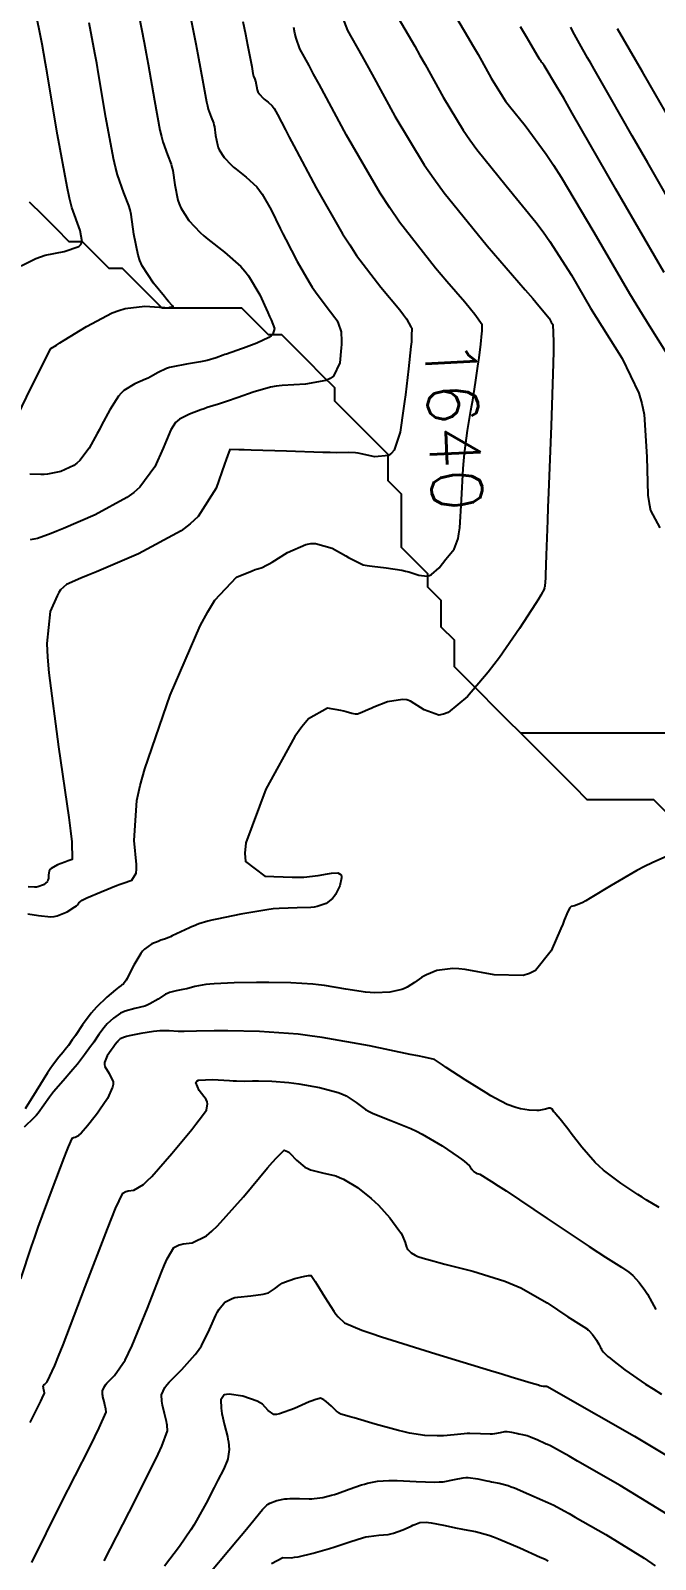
# Model space of a CAD drawing. Header units: metres. Extents: x 837475 to 838479, y 1189012 to 1191015.
# Drawn here: x 837761.1 to 837808.1, y 1190326.8 to 1190441.9 of the extents above; entities that cross this region are included whole.
import ezdxf

# ---------------------------------------------------------------- set-up
doc = ezdxf.new("R2010")
doc.units = ezdxf.units.M
doc.header["$LTSCALE"] = 0.3
for name, color, linetype in [('COTAS 10', 1, 'Continuous'), ('COTAS INT', 252, 'Continuous'), ('DRENAJE', 5, 'Continuous')]:
    doc.layers.add(name, color=color, linetype=linetype)
doc.styles.get("Standard").update_dxf_attribs({"font": 'simplex.shx'})

msp = doc.modelspace()

# ---------------------------------------------------------------- linework, layer by layer
at = {"layer": 'COTAS 10'}
for points in [[(837760.391, 1190424.211), (837761.507, 1190424.763), (837761.851, 1190424.886), (837762.21, 1190424.998), (837763.631, 1190425.295), (837764.739, 1190425.666), (837764.901, 1190425.824), (837765, 1190426.006), (837764.834, 1190426.862), (837764.222, 1190428.585), (837764.04, 1190429.312), (837763.853, 1190430.149), (837763.131, 1190434.077), (837762.494, 1190437.945), (837762.36, 1190438.744), (837762.245, 1190439.425), (837761.981, 1190440.899), (837761.728, 1190442.145), (837761.493, 1190443.301), (837760.899, 1190446.232)], [(837760.894, 1190375.442), (837761.713, 1190375.295), (837762.638, 1190375.211), (837762.876, 1190375.232), (837763.107, 1190375.272), (837763.876, 1190375.578), (837764.448, 1190375.947), (837764.555, 1190376.027), (837764.639, 1190376.097), (837764.755, 1190376.27), (837764.992, 1190376.465), (837765.152, 1190376.548), (837765.353, 1190376.644), (837766.42, 1190377.099), (837767.587, 1190377.559), (837767.852, 1190377.658), (837768.09, 1190377.745), (837768.739, 1190377.959), (837769.058, 1190378.499), (837769.088, 1190378.793), (837769.094, 1190379.148), (837768.909, 1190380.95), (837769.112, 1190383.97), (837769.363, 1190385.093), (837769.699, 1190386.341), (837771.617, 1190391.884), (837773.886, 1190397.114), (837774.443, 1190398.164), (837774.969, 1190399.041), (837776.614, 1190400.771), (837777.789, 1190401.251), (837778.019, 1190401.34), (837778.208, 1190401.411), (837778.545, 1190401.508), (837778.879, 1190401.665), (837779.065, 1190401.774), (837779.292, 1190401.911), (837780.452, 1190402.638), (837781.834, 1190403.239), (837782.201, 1190403.296), (837782.562, 1190403.305), (837783.808, 1190402.943), (837784.829, 1190402.376), (837785.049, 1190402.257), (837785.24, 1190402.154), (837785.703, 1190401.916), (837785.942, 1190401.805), (837785.994, 1190401.781), (837786.039, 1190401.761), (837786.147, 1190401.712), (837786.453, 1190401.659), (837786.623, 1190401.635), (837786.83, 1190401.607), (837787.882, 1190401.473), (837789.046, 1190401.291), (837789.323, 1190401.234), (837789.58, 1190401.172), (837790.345, 1190400.924), (837790.965, 1190400.846), (837791.131, 1190400.892), (837791.294, 1190400.967), (837791.864, 1190401.483), (837792.376, 1190402.125), (837792.503, 1190402.28), (837792.623, 1190402.426), (837793.003, 1190402.869), (837793.292, 1190403.672), (837793.354, 1190404.044), (837793.41, 1190404.482), (837793.546, 1190406.604), (837793.669, 1190408.954), (837793.716, 1190409.535), (837793.768, 1190410.086), (837794.003, 1190411.824), (837794.26, 1190413.315), (837794.326, 1190413.71), (837794.39, 1190414.098), (837794.603, 1190415.435), (837794.785, 1190416.658), (837794.829, 1190416.974), (837794.871, 1190417.28), (837794.999, 1190418.303), (837795.084, 1190419.11), (837795.098, 1190419.28), (837795.108, 1190419.427), (837795.111, 1190419.763), (837794.555, 1190420.532), (837794.213, 1190420.951), (837793.789, 1190421.459), (837792.452, 1190423.023), (837791.58, 1190424.04), (837788.886, 1190427.499), (837788.157, 1190428.56), (837787.435, 1190429.667), (837784.887, 1190434.04), (837782.828, 1190437.875), (837782.413, 1190438.643), (837782.067, 1190439.283), (837781.378, 1190440.531), (837781.098, 1190441.344), (837781.008, 1190441.709), (837780.914, 1190442.135)], [(837810.102, 1190427.523), (837807.563, 1190431.963), (837806.399, 1190433.999), (837804.736, 1190436.91), (837803.539, 1190438.999), (837803.273, 1190439.46), (837803.036, 1190439.871), (837802.416, 1190440.931), (837801.924, 1190441.85), (837801.767, 1190442.172)], [(837761.195, 1190326.595), (837763.396, 1190331.019), (837765.535, 1190335.246), (837765.943, 1190336.071), (837766.27, 1190336.745), (837766.789, 1190337.934), (837766.765, 1190338.182), (837766.751, 1190338.263), (837766.734, 1190338.35), (837766.645, 1190338.713), (837766.559, 1190339.083), (837766.544, 1190339.174), (837766.532, 1190339.262), (837766.521, 1190339.539), (837766.666, 1190339.865), (837766.754, 1190339.983), (837766.861, 1190340.112), (837767.419, 1190340.68), (837768.219, 1190341.849), (837768.48, 1190342.359), (837768.758, 1190342.949), (837769.902, 1190345.749), (837770.97, 1190348.471), (837771.2, 1190349.012), (837771.402, 1190349.46), (837771.891, 1190350.307), (837772.288, 1190350.509), (837772.431, 1190350.55), (837772.589, 1190350.585), (837773.279, 1190350.656), (837774.345, 1190351.206), (837774.741, 1190351.543), (837775.179, 1190351.96), (837777.125, 1190354.133), (837778.952, 1190356.309), (837779.316, 1190356.728), (837779.618, 1190357.068), (837780.198, 1190357.634), (837780.45, 1190357.551), (837780.546, 1190357.481), (837780.652, 1190357.391), (837781.13, 1190356.896), (837781.765, 1190356.37), (837781.971, 1190356.259), (837782.189, 1190356.163), (837783.084, 1190355.945), (837784.084, 1190355.701), (837784.369, 1190355.589), (837784.656, 1190355.457), (837785.723, 1190354.822), (837786.758, 1190354.01), (837787.026, 1190353.766), (837787.287, 1190353.515), (837788.159, 1190352.54), (837788.832, 1190351.633), (837788.967, 1190351.425), (837789.079, 1190351.235), (837789.296, 1190350.704), (837789.409, 1190350.335), (837789.456, 1190350.247), (837789.509, 1190350.165), (837789.756, 1190349.922), (837790.069, 1190349.735), (837790.165, 1190349.689), (837790.263, 1190349.645), (837790.651, 1190349.504), (837791.476, 1190349.281), (837791.851, 1190349.184), (837792.289, 1190349.072), (837794.4, 1190348.544), (837796.795, 1190347.794), (837797.412, 1190347.544), (837798.01, 1190347.274), (837800.001, 1190346.143), (837801.554, 1190345.104), (837801.875, 1190344.893), (837802.148, 1190344.713), (837802.744, 1190344.34), (837803.018, 1190344.158), (837803.09, 1190344.098), (837803.16, 1190344.036), (837803.397, 1190343.777), (837803.606, 1190343.494), (837803.658, 1190343.415), (837803.709, 1190343.336), (837803.87, 1190343.049), (837804.015, 1190342.78), (837804.054, 1190342.712), (837804.094, 1190342.648), (837804.234, 1190342.439), (837804.565, 1190342.118), (837804.724, 1190341.983), (837804.913, 1190341.827), (837805.84, 1190341.099), (837807.384, 1190340.039), (837807.961, 1190339.675), (837808.604, 1190339.281)]]:
    msp.add_lwpolyline(points, dxfattribs=at)
at = {"layer": 'COTAS INT'}
for points in [[(837772.594, 1190445.714), (837773.379, 1190441.798), (837773.552, 1190440.91), (837773.705, 1190440.109), (837774.097, 1190437.927), (837774.349, 1190436.553), (837774.415, 1190436.26), (837774.478, 1190436.005), (837774.693, 1190435.403), (837774.868, 1190434.973), (837774.907, 1190434.828), (837774.942, 1190434.67), (837775.034, 1190434.007), (837775.175, 1190433.305), (837775.24, 1190433.124), (837775.317, 1190432.948), (837775.691, 1190432.361), (837776.217, 1190431.801), (837776.391, 1190431.642), (837776.576, 1190431.481), (837777.343, 1190430.887), (837778.144, 1190430.142), (837778.35, 1190429.886), (837778.549, 1190429.608), (837779.211, 1190428.426), (837779.888, 1190427.025), (837780.096, 1190426.61), (837780.314, 1190426.183), (837781.175, 1190424.542), (837782.071, 1190422.981), (837782.31, 1190422.604), (837782.546, 1190422.251), (837783.367, 1190421.175), (837784.023, 1190420.32), (837784.155, 1190420.106), (837784.265, 1190419.902), (837784.482, 1190419.249), (837784.515, 1190418.534), (837784.509, 1190418.29), (837784.496, 1190418.028), (837784.395, 1190416.915), (837783.909, 1190415.914), (837783.653, 1190415.721), (837783.344, 1190415.565), (837781.793, 1190415.304), (837780.036, 1190415.198), (837779.598, 1190415.139), (837779.181, 1190415.067), (837777.852, 1190414.7), (837776.729, 1190414.289), (837776.442, 1190414.188), (837776.166, 1190414.094), (837775.255, 1190413.804), (837774.407, 1190413.535), (837774.171, 1190413.455), (837773.934, 1190413.372), (837773.072, 1190413.053), (837772.331, 1190412.667), (837772.17, 1190412.542), (837772.028, 1190412.41), (837771.675, 1190411.869), (837771.351, 1190411.082), (837771.226, 1190410.794), (837771.087, 1190410.477), (837770.462, 1190409.077), (837769.333, 1190407.553), (837768.877, 1190407.156), (837768.359, 1190406.77), (837765.968, 1190405.469), (837763.6, 1190404.448), (837763.096, 1190404.24), (837762.658, 1190404.064), (837761.623, 1190403.695), (837761.073, 1190403.577)], [(837792.117, 1190444.669), (837794.003, 1190441.474), (837794.423, 1190440.752), (837794.799, 1190440.101), (837795.786, 1190438.338), (837796.601, 1190436.997), (837796.869, 1190436.612), (837797.155, 1190436.221), (837798.338, 1190434.758), (837799.92, 1190432.613), (837800.458, 1190431.792), (837801.038, 1190430.873), (837803.493, 1190426.732), (837806.196, 1190422.116), (837806.933, 1190420.896), (837807.665, 1190419.703), (837810.265, 1190415.604)], [(837784.03, 1190444.354), (837784.958, 1190441.91), (837786.046, 1190440.013), (837786.417, 1190439.346), (837786.818, 1190438.617), (837788.52, 1190435.473), (837790.742, 1190431.82), (837791.471, 1190430.771), (837792.25, 1190429.705), (837795.473, 1190425.72), (837798.345, 1190422.392), (837798.902, 1190421.742), (837799.356, 1190421.208), (837800.134, 1190420.259), (837800.242, 1190420.076), (837800.273, 1190420.026), (837800.303, 1190419.975), (837800.418, 1190419.795), (837800.469, 1190418.516), (837800.459, 1190417.773), (837800.44, 1190416.861), (837800.284, 1190412.164), (837800.093, 1190407.143), (837800.051, 1190406.027), (837800.014, 1190405.031), (837799.92, 1190402.422), (837799.868, 1190400.946), (837799.857, 1190400.664), (837799.848, 1190400.436), (837799.829, 1190400.07), (837799.818, 1190400.057), (837799.814, 1190400.052), (837799.809, 1190400.046), (837799.789, 1190400.02), (837799.774, 1190399.985), (837799.773, 1190399.973), (837799.773, 1190399.961), (837799.786, 1190399.911), (837799.512, 1190399.418), (837799.332, 1190399.126), (837799.107, 1190398.767), (837797.915, 1190396.909), (837796.411, 1190394.727), (837795.989, 1190394.163), (837795.564, 1190393.617), (837794.009, 1190391.792), (837792.552, 1190390.597), (837792.189, 1190390.449), (837791.843, 1190390.38), (837790.741, 1190390.789), (837789.715, 1190391.443), (837789.418, 1190391.528), (837789.115, 1190391.572), (837787.972, 1190391.383), (837786.958, 1190390.979), (837786.736, 1190390.888), (837786.539, 1190390.805), (837786.04, 1190390.579), (837785.725, 1190390.466), (837785.643, 1190390.455), (837785.564, 1190390.452), (837785.301, 1190390.512), (837784.869, 1190390.645), (837784.683, 1190390.688), (837784.469, 1190390.733), (837783.459, 1190390.917), (837782.018, 1190390.103), (837781.533, 1190389.519), (837781.01, 1190388.779), (837778.811, 1190384.812), (837777.312, 1190380.779), (837777.231, 1190379.998), (837777.295, 1190379.361), (837778.731, 1190378.274), (837780.796, 1190378.194), (837781.256, 1190378.193), (837781.668, 1190378.201), (837782.755, 1190378.306), (837783.45, 1190378.436), (837783.615, 1190378.461), (837783.769, 1190378.481), (837784.226, 1190378.51), (837784.481, 1190378.36), (837784.507, 1190378.266), (837784.514, 1190378.15), (837784.38, 1190377.544), (837784.064, 1190376.882), (837783.957, 1190376.73), (837783.841, 1190376.592), (837783.353, 1190376.208), (837782.687, 1190375.98), (837782.459, 1190375.941), (837782.213, 1190375.912), (837781.169, 1190375.891), (837779.809, 1190375.845), (837779.364, 1190375.799), (837778.89, 1190375.739), (837776.929, 1190375.403), (837775.135, 1190375.031), (837774.766, 1190374.948), (837774.451, 1190374.874), (837773.775, 1190374.682), (837773.374, 1190374.506), (837773.233, 1190374.442), (837773.08, 1190374.372), (837772.418, 1190374.066), (837771.776, 1190373.774), (837771.636, 1190373.712), (837771.511, 1190373.659), (837771.196, 1190373.536), (837770.92, 1190373.438), (837770.82, 1190373.4), (837770.71, 1190373.357), (837770.227, 1190373.164), (837769.688, 1190372.783), (837769.542, 1190372.623), (837769.398, 1190372.439), (837768.89, 1190371.575), (837768.467, 1190370.738), (837768.376, 1190370.571), (837768.296, 1190370.432), (837768.103, 1190370.163), (837768.002, 1190370.093), (837767.981, 1190370.079), (837767.963, 1190370.068), (837767.921, 1190370.047), (837767.742, 1190369.908), (837767.637, 1190369.821), (837767.508, 1190369.714), (837766.843, 1190369.154), (837766.063, 1190368.413), (837765.861, 1190368.191), (837765.666, 1190367.963), (837765.014, 1190367.078), (837764.481, 1190366.274), (837764.361, 1190366.095), (837764.253, 1190365.937), (837763.962, 1190365.524), (837763.721, 1190365.215), (837763.644, 1190365.121), (837763.563, 1190365.024), (837763.233, 1190364.647), (837762.755, 1190364.013), (837762.581, 1190363.754), (837762.388, 1190363.459), (837761.539, 1190362.096), (837760.7, 1190360.756)], [(837769.056, 1190444.109), (837769.668, 1190441.007), (837769.821, 1190440.188), (837769.968, 1190439.388), (837770.441, 1190436.644), (837770.85, 1190434.418), (837770.957, 1190433.944), (837771.06, 1190433.532), (837771.406, 1190432.556), (837771.69, 1190431.86), (837771.753, 1190431.625), (837771.81, 1190431.37), (837771.959, 1190430.296), (837772.187, 1190429.16), (837772.293, 1190428.866), (837772.417, 1190428.582), (837773.023, 1190427.631), (837773.875, 1190426.723), (837774.156, 1190426.466), (837774.455, 1190426.206), (837775.698, 1190425.245), (837776.941, 1190424.154), (837777.24, 1190423.812), (837777.52, 1190423.453), (837778.37, 1190422.013), (837778.979, 1190420.682), (837779.106, 1190420.391), (837779.216, 1190420.134), (837779.463, 1190419.489), (837779.34, 1190419.061), (837779.215, 1190418.941), (837779.051, 1190418.821), (837778.134, 1190418.381), (837777.128, 1190418.006), (837776.908, 1190417.926), (837776.713, 1190417.856), (837776.221, 1190417.691), (837775.848, 1190417.569), (837775.728, 1190417.527), (837775.6, 1190417.481), (837775.079, 1190417.285), (837774.392, 1190417.077), (837774.16, 1190417.024), (837773.909, 1190416.972), (837772.852, 1190416.803), (837771.809, 1190416.613), (837771.566, 1190416.549), (837771.344, 1190416.479), (837770.711, 1190416.185), (837770.137, 1190415.855), (837769.952, 1190415.763), (837769.757, 1190415.67), (837768.958, 1190415.331), (837768.138, 1190414.823), (837767.929, 1190414.624), (837767.728, 1190414.399), (837767.067, 1190413.374), (837766.459, 1190412.205), (837766.29, 1190411.888), (837766.123, 1190411.575), (837765.518, 1190410.47), (837764.824, 1190409.544), (837764.6, 1190409.344), (837764.363, 1190409.167), (837763.392, 1190408.731), (837762.387, 1190408.531), (837762.129, 1190408.503), (837761.88, 1190408.488), (837761.052, 1190408.531)], [(837760.166, 1190413.017), (837761.111, 1190414.938), (837762.051, 1190416.832), (837762.231, 1190417.194), (837762.377, 1190417.486), (837762.614, 1190417.951), (837762.626, 1190417.958), (837762.629, 1190417.961), (837762.632, 1190417.965), (837762.643, 1190417.981), (837763.06, 1190418.247), (837763.319, 1190418.409), (837763.64, 1190418.609), (837765.319, 1190419.647), (837767.263, 1190420.663), (837767.752, 1190420.848), (837768.218, 1190420.991), (837769.722, 1190421.163), (837770.824, 1190421.085), (837771.037, 1190421.071), (837771.21, 1190421.061), (837771.502, 1190421.051), (837771.537, 1190421.066), (837771.543, 1190421.069), (837771.559, 1190421.078), (837771.595, 1190421.088), (837771.613, 1190421.091), (837771.635, 1190421.095), (837771.743, 1190421.11), (837771.829, 1190421.14), (837771.836, 1190421.152), (837771.836, 1190421.166), (837771.775, 1190421.231), (837771.492, 1190421.534), (837771.351, 1190421.698), (837771.184, 1190421.896), (837770.355, 1190422.902), (837769.518, 1190424.216), (837769.346, 1190424.609), (837769.199, 1190425.015), (837768.884, 1190426.585), (837768.678, 1190428.07), (837768.599, 1190428.422), (837768.512, 1190428.748), (837768.12, 1190429.709), (837767.641, 1190431.058), (837767.498, 1190431.628), (837767.351, 1190432.284), (837766.786, 1190435.361), (837766.231, 1190438.667), (837766.091, 1190439.466), (837765.956, 1190440.216), (837765.519, 1190442.504)], [(837777.091, 1190442.588), (837777.282, 1190441.633), (837777.442, 1190440.83), (837777.752, 1190439.211), (837777.848, 1190438.687), (837777.873, 1190438.576), (837777.897, 1190438.479), (837777.979, 1190438.249), (837778.046, 1190438.086), (837778.06, 1190438.03), (837778.074, 1190437.97), (837778.109, 1190437.718), (837778.162, 1190437.451), (837778.187, 1190437.382), (837778.217, 1190437.315), (837778.359, 1190437.091), (837778.56, 1190436.878), (837778.626, 1190436.817), (837778.696, 1190436.756), (837778.988, 1190436.53), (837779.293, 1190436.246), (837779.372, 1190436.149), (837779.447, 1190436.043), (837779.7, 1190435.592), (837780.289, 1190434.441), (837780.577, 1190433.893), (837780.919, 1190433.246), (837782.607, 1190430.082), (837784.596, 1190426.617), (837785.128, 1190425.78), (837785.651, 1190424.996), (837787.474, 1190422.607), (837788.906, 1190420.89), (837789.184, 1190420.528), (837789.41, 1190420.217), (837789.763, 1190419.569), (837789.796, 1190419.506), (837789.792, 1190418.943), (837789.791, 1190418.804), (837789.77, 1190418.497), (837789.741, 1190418.143), (837789.564, 1190416.458), (837789.324, 1190414.508), (837789.256, 1190413.986), (837789.186, 1190413.471), (837788.923, 1190411.678), (837788.469, 1190410.333), (837788.278, 1190410.102), (837788.059, 1190409.932), (837787.033, 1190409.827), (837785.991, 1190410.055), (837785.762, 1190410.095), (837785.558, 1190410.125), (837785.039, 1190410.15), (837784.111, 1190410.141), (837783.649, 1190410.149), (837783.099, 1190410.162), (837780.373, 1190410.247), (837777.709, 1190410.336), (837777.198, 1190410.352), (837776.785, 1190410.363), (837776.109, 1190410.372), (837775.931, 1190409.916), (837775.831, 1190409.635), (837775.709, 1190409.287), (837775.087, 1190407.471), (837773.723, 1190405.341), (837773.135, 1190404.795), (837772.454, 1190404.268), (837769.234, 1190402.523), (837766.08, 1190401.184), (837765.442, 1190400.913), (837764.905, 1190400.686), (837763.817, 1190400.226), (837763.369, 1190399.808), (837763.236, 1190399.607), (837763.1, 1190399.368), (837762.577, 1190398.2), (837762.339, 1190395.778), (837762.383, 1190394.75), (837762.475, 1190393.566), (837763.203, 1190387.999), (837763.993, 1190382.695), (837764.124, 1190381.677), (837764.218, 1190380.856), (837764.238, 1190379.516), (837763.932, 1190379.415), (837763.819, 1190379.374), (837763.694, 1190379.327), (837763.143, 1190379.11), (837762.654, 1190378.839), (837762.569, 1190378.759), (837762.505, 1190378.675), (837762.456, 1190378.353), (837762.455, 1190378.036), (837762.422, 1190377.955), (837762.374, 1190377.878), (837762.081, 1190377.625), (837761.668, 1190377.461), (837761.545, 1190377.439), (837761.417, 1190377.428), (837760.92, 1190377.473)], [(837788.537, 1190443.29), (837790.025, 1190440.743), (837790.42, 1190440.049), (837790.809, 1190439.359), (837792.153, 1190436.905), (837793.672, 1190434.409), (837794.17, 1190433.691), (837794.702, 1190432.963), (837796.905, 1190430.239), (837799.133, 1190427.503), (837799.68, 1190426.767), (837800.197, 1190426.041), (837801.814, 1190423.496), (837803.266, 1190421.024), (837803.679, 1190420.344), (837804.097, 1190419.666), (837805.646, 1190417.233), (837806.892, 1190414.624), (837807.119, 1190413.835), (837807.294, 1190413.017), (837807.499, 1190409.823), (837807.569, 1190406.946), (837807.658, 1190406.328), (837807.779, 1190405.787), (837808.468, 1190404.476)], [(837808.795, 1190423.714), (837805.173, 1190429.969), (837801.88, 1190435.705), (837801.236, 1190436.818), (837800.708, 1190437.724), (837799.771, 1190439.277), (837799.608, 1190439.479), (837799.568, 1190439.533), (837799.531, 1190439.586), (837799.419, 1190439.771), (837798.789, 1190440.843), (837798.427, 1190441.455), (837797.982, 1190442.204)], [(837810.373, 1190433.232), (837807.752, 1190437.807), (837807.17, 1190438.818), (837806.65, 1190439.717), (837805.293, 1190442.039)], [(837810.032, 1190380.236), (837807.885, 1190379.282), (837807.314, 1190378.997), (837806.752, 1190378.703), (837804.805, 1190377.565), (837803.236, 1190376.602), (837802.913, 1190376.419), (837802.638, 1190376.271), (837802.047, 1190376.038), (837801.802, 1190375.974), (837801.745, 1190375.933), (837801.693, 1190375.882), (837801.547, 1190375.615), (837801.285, 1190374.959), (837801.161, 1190374.664), (837801.014, 1190374.318), (837800.298, 1190372.658), (837799.114, 1190371.174), (837798.673, 1190370.94), (837798.183, 1190370.782), (837796.005, 1190370.851), (837793.825, 1190371.245), (837793.334, 1190371.293), (837792.891, 1190371.315), (837791.698, 1190371.172), (837790.906, 1190370.839), (837790.716, 1190370.741), (837790.539, 1190370.64), (837790.005, 1190370.255), (837789.446, 1190369.901), (837789.253, 1190369.82), (837789.043, 1190369.746), (837788.149, 1190369.544), (837787.033, 1190369.484), (837786.683, 1190369.501), (837786.316, 1190369.532), (837784.842, 1190369.765), (837783.241, 1190370.036), (837782.793, 1190370.092), (837782.343, 1190370.139), (837780.701, 1190370.238), (837779.037, 1190370.265), (837778.574, 1190370.266), (837778.11, 1190370.265), (837776.423, 1190370.241), (837774.938, 1190370.172), (837774.602, 1190370.143), (837774.297, 1190370.11), (837773.466, 1190369.953), (837772.873, 1190369.792), (837772.719, 1190369.757), (837772.569, 1190369.725), (837772.064, 1190369.64), (837771.566, 1190369.509), (837771.42, 1190369.447), (837771.27, 1190369.374), (837770.703, 1190369.02), (837770.077, 1190368.649), (837769.891, 1190368.566), (837769.699, 1190368.492), (837768.961, 1190368.294), (837768.242, 1190368.099), (837768.062, 1190368.026), (837767.891, 1190367.945), (837767.345, 1190367.583), (837766.879, 1190367.14), (837766.758, 1190367.008), (837766.642, 1190366.871), (837766.252, 1190366.342), (837765.866, 1190365.77), (837765.751, 1190365.606), (837765.633, 1190365.439), (837765.18, 1190364.816), (837764.642, 1190364.128), (837764.471, 1190363.92), (837764.29, 1190363.705), (837763.555, 1190362.864), (837762.848, 1190362.039), (837762.684, 1190361.834), (837762.534, 1190361.64), (837762.108, 1190361.02), (837761.679, 1190360.43), (837761.527, 1190360.253), (837761.36, 1190360.07), (837760.639, 1190359.363)], [(837808.43, 1190353.336), (837807.448, 1190353.912), (837807.142, 1190354.102), (837806.819, 1190354.306), (837805.529, 1190355.154), (837804.235, 1190356.139), (837803.911, 1190356.429), (837803.602, 1190356.727), (837802.608, 1190357.864), (837801.81, 1190358.908), (837801.624, 1190359.147), (837801.453, 1190359.364), (837800.965, 1190359.966), (837800.635, 1190360.362), (837800.565, 1190360.449), (837800.504, 1190360.525), (837800.359, 1190360.72), (837800.23, 1190360.801), (837800.178, 1190360.806), (837800.12, 1190360.804), (837799.855, 1190360.732), (837799.48, 1190360.647), (837799.354, 1190360.636), (837799.217, 1190360.631), (837798.64, 1190360.656), (837797.994, 1190360.76), (837797.814, 1190360.804), (837797.632, 1190360.854), (837796.972, 1190361.092), (837796.085, 1190361.546), (837795.762, 1190361.733), (837795.404, 1190361.946), (837793.832, 1190362.936), (837792.384, 1190363.876), (837792.105, 1190364.057), (837791.88, 1190364.205), (837791.507, 1190364.455), (837790.743, 1190364.631), (837790.271, 1190364.732), (837789.686, 1190364.855), (837786.633, 1190365.489), (837783.054, 1190366.131), (837782.137, 1190366.26), (837781.254, 1190366.367), (837778.331, 1190366.577), (837775.956, 1190366.625), (837775.417, 1190366.63), (837774.93, 1190366.632), (837773.599, 1190366.61), (837772.679, 1190366.584), (837772.45, 1190366.583), (837772.232, 1190366.585), (837771.541, 1190366.616), (837770.837, 1190366.618), (837770.611, 1190366.601), (837770.373, 1190366.578), (837769.402, 1190366.432), (837768.52, 1190366.25), (837768.338, 1190366.204), (837768.183, 1190366.159), (837767.847, 1190366.012), (837767.694, 1190365.867), (837767.655, 1190365.824), (837767.617, 1190365.779), (837767.49, 1190365.607), (837767.322, 1190365.364), (837767.258, 1190365.275), (837767.187, 1190365.176), (837766.867, 1190364.741), (837766.668, 1190364.235), (837766.673, 1190364.091), (837766.704, 1190363.945), (837767.033, 1190363.406), (837767.315, 1190362.785), (837767.317, 1190362.587), (837767.286, 1190362.378), (837766.898, 1190361.53), (837766.3, 1190360.655), (837766.136, 1190360.429), (837765.974, 1190360.209), (837765.397, 1190359.474), (837764.909, 1190358.918), (837764.803, 1190358.812), (837764.71, 1190358.726), (837764.478, 1190358.586), (837764.347, 1190358.573), (837764.317, 1190358.566), (837764.29, 1190358.558), (837764.214, 1190358.52), (837763.949, 1190357.902), (837763.802, 1190357.529), (837763.623, 1190357.068), (837762.712, 1190354.674), (837761.668, 1190351.838), (837761.406, 1190351.099), (837761.156, 1190350.38), (837760.348, 1190347.95)], [(837761.078, 1190337.149), (837761.757, 1190338.491), (837761.886, 1190338.753), (837761.99, 1190338.967), (837762.155, 1190339.344), (837762.147, 1190339.423), (837762.143, 1190339.449), (837762.137, 1190339.476), (837762.109, 1190339.591), (837762.082, 1190339.709), (837762.077, 1190339.738), (837762.073, 1190339.766), (837762.07, 1190339.854), (837762.116, 1190339.957), (837762.144, 1190339.995), (837762.178, 1190340.036), (837762.355, 1190340.216), (837762.929, 1190341.435), (837763.213, 1190342.131), (837763.552, 1190342.982), (837765.228, 1190347.353), (837766.897, 1190351.711), (837767.231, 1190352.556), (837767.51, 1190353.243), (837768.052, 1190354.414), (837768.289, 1190354.534), (837768.374, 1190354.558), (837768.468, 1190354.579), (837768.878, 1190354.621), (837769.603, 1190355.057), (837769.895, 1190355.326), (837770.226, 1190355.659), (837771.753, 1190357.398), (837773.239, 1190359.21), (837773.545, 1190359.59), (837773.805, 1190359.917), (837774.363, 1190360.658), (837774.436, 1190361.127), (837774.39, 1190361.282), (837774.316, 1190361.449), (837773.808, 1190362.142), (837773.538, 1190362.736), (837773.614, 1190362.839), (837773.756, 1190362.915), (837774.81, 1190362.97), (837776.084, 1190362.879), (837776.364, 1190362.863), (837776.612, 1190362.851), (837777.246, 1190362.844), (837777.819, 1190362.853), (837778.029, 1190362.852), (837778.26, 1190362.85), (837779.282, 1190362.829), (837780.539, 1190362.739), (837780.92, 1190362.693), (837781.314, 1190362.638), (837782.853, 1190362.361), (837784.267, 1190361.984), (837784.582, 1190361.865), (837784.864, 1190361.74), (837785.606, 1190361.235), (837786.326, 1190360.693), (837786.595, 1190360.546), (837786.893, 1190360.399), (837788.221, 1190359.874), (837789.74, 1190359.266), (837790.158, 1190359.066), (837790.576, 1190358.852), (837792.078, 1190357.964), (837793.304, 1190357.139), (837793.547, 1190356.964), (837793.75, 1190356.813), (837794.135, 1190356.46), (837794.258, 1190356.275), (837794.294, 1190356.229), (837794.332, 1190356.185), (837794.478, 1190356.047), (837794.638, 1190355.938), (837794.686, 1190355.914), (837794.734, 1190355.891), (837794.918, 1190355.829), (837795.814, 1190355.291), (837796.311, 1190354.969), (837796.916, 1190354.571), (837800.001, 1190352.51), (837803.164, 1190350.394), (837803.817, 1190349.963), (837804.375, 1190349.598), (837805.587, 1190348.838), (837806.146, 1190348.466), (837806.292, 1190348.345), (837806.435, 1190348.217), (837806.917, 1190347.692), (837807.343, 1190347.115), (837807.45, 1190346.954), (837807.552, 1190346.793), (837807.88, 1190346.209), (837808.175, 1190345.661)], [(837766.657, 1190326.734), (837768.531, 1190330.4), (837770.355, 1190334.041), (837770.703, 1190334.766), (837770.982, 1190335.369), (837771.423, 1190336.524), (837771.383, 1190336.94), (837771.36, 1190337.078), (837771.331, 1190337.225), (837771.181, 1190337.834), (837771.036, 1190338.456), (837771.01, 1190338.611), (837770.991, 1190338.758), (837770.972, 1190339.225), (837771.217, 1190339.773), (837771.364, 1190339.971), (837771.545, 1190340.189), (837772.483, 1190341.143), (837773.51, 1190342.264), (837773.747, 1190342.587), (837773.964, 1190342.915), (837774.576, 1190344.146), (837775.043, 1190345.232), (837775.169, 1190345.468), (837775.293, 1190345.677), (837775.729, 1190346.201), (837776.287, 1190346.485), (837776.488, 1190346.542), (837776.71, 1190346.591), (837777.679, 1190346.691), (837778.623, 1190346.794), (837778.829, 1190346.845), (837779.011, 1190346.905), (837779.467, 1190347.204), (837779.885, 1190347.543), (837780.043, 1190347.629), (837780.219, 1190347.711), (837781.008, 1190347.979), (837781.75, 1190348.163), (837781.896, 1190348.193), (837782.017, 1190348.213), (837782.241, 1190348.209), (837782.431, 1190347.918), (837782.531, 1190347.757), (837782.651, 1190347.562), (837783.255, 1190346.568), (837783.93, 1190345.529), (837784.095, 1190345.305), (837784.25, 1190345.109), (837784.733, 1190344.635), (837786.043, 1190344.102), (837786.72, 1190343.87), (837787.534, 1190343.601), (837791.607, 1190342.324), (837795.728, 1190341.065), (837796.572, 1190340.807), (837797.287, 1190340.589), (837798.795, 1190340.131), (837799.337, 1190339.968), (837799.444, 1190339.937), (837799.531, 1190339.912), (837799.689, 1190339.871), (837799.72, 1190339.869), (837799.728, 1190339.87), (837799.736, 1190339.87), (837799.763, 1190339.872), (837799.789, 1190339.875), (837799.83, 1190339.875), (837799.855, 1190339.874), (837799.865, 1190339.874), (837799.88, 1190339.877), (837799.891, 1190339.879), (837799.894, 1190339.88), (837799.898, 1190339.88), (837799.91, 1190339.878), (837799.922, 1190339.875), (837799.925, 1190339.875), (837799.928, 1190339.874), (837799.938, 1190339.872), (837799.949, 1190339.869), (837799.953, 1190339.868), (837799.958, 1190339.866), (837799.994, 1190339.85), (837799.998, 1190339.849), (837800.001, 1190339.847), (837800.009, 1190339.844), (837801.015, 1190339.269), (837806.555, 1190336.104), (837811.204, 1190333.323)], [(837809.386, 1190330.012), (837805.479, 1190332.415), (837802.271, 1190334.244), (837801.647, 1190334.599), (837801.138, 1190334.887), (837800.254, 1190335.377), (837800.023, 1190335.479), (837799.926, 1190335.523), (837799.815, 1190335.573), (837799.293, 1190335.809), (837798.745, 1190336.042), (837798.617, 1190336.091), (837798.499, 1190336.132), (837798.16, 1190336.225), (837797.868, 1190336.279), (837797.781, 1190336.297), (837797.69, 1190336.316), (837797.339, 1190336.393), (837796.977, 1190336.44), (837796.88, 1190336.439), (837796.783, 1190336.432), (837796.445, 1190336.36), (837796.019, 1190336.282), (837795.868, 1190336.272), (837795.702, 1190336.267), (837794.982, 1190336.292), (837794.181, 1190336.317), (837793.964, 1190336.312), (837793.75, 1190336.303), (837792.992, 1190336.226), (837792.201, 1190336.151), (837791.966, 1190336.143), (837791.724, 1190336.141), (837790.791, 1190336.176), (837789.622, 1190336.348), (837789.231, 1190336.432), (837788.812, 1190336.531), (837787.056, 1190337.016), (837785.473, 1190337.491), (837785.163, 1190337.583), (837784.908, 1190337.658), (837784.452, 1190337.784), (837784.289, 1190337.883), (837784.218, 1190337.94), (837784.137, 1190338.01), (837783.755, 1190338.368), (837783.353, 1190338.729), (837783.26, 1190338.8), (837783.175, 1190338.858), (837782.931, 1190338.964), (837782.513, 1190338.861), (837782.317, 1190338.787), (837782.086, 1190338.694), (837780.964, 1190338.196), (837779.841, 1190337.792), (837779.609, 1190337.758), (837779.412, 1190337.759), (837778.986, 1190338.044), (837778.574, 1190338.516), (837778.385, 1190338.635), (837778.163, 1190338.749), (837777.093, 1190339.116), (837776.057, 1190339.279), (837775.856, 1190339.263), (837775.694, 1190339.221), (837775.42, 1190338.852), (837775.448, 1190338.232), (837775.476, 1190338.033), (837775.512, 1190337.821), (837775.716, 1190336.956), (837775.927, 1190336.099), (837775.968, 1190335.892), (837776.001, 1190335.699), (837776.057, 1190335.113), (837775.995, 1190334.58), (837775.953, 1190334.42), (837775.901, 1190334.254), (837775.623, 1190333.612), (837775.213, 1190332.811), (837775.077, 1190332.545), (837774.93, 1190332.261), (837774.32, 1190331.076), (837773.603, 1190329.778), (837773.389, 1190329.423), (837773.169, 1190329.069), (837772.32, 1190327.806), (837771.203, 1190326.324)], [(837773.962, 1190325.057), (837776.693, 1190328.315), (837777.237, 1190328.969), (837777.69, 1190329.515), (837778.556, 1190330.592), (837778.884, 1190330.925), (837778.996, 1190331.002), (837779.118, 1190331.072), (837779.634, 1190331.273), (837780.248, 1190331.392), (837780.431, 1190331.41), (837780.62, 1190331.423), (837781.351, 1190331.418), (837782.086, 1190331.404), (837782.278, 1190331.411), (837782.465, 1190331.422), (837783.097, 1190331.504), (837783.768, 1190331.667), (837783.98, 1190331.73), (837784.203, 1190331.801), (837785.102, 1190332.122), (837786.017, 1190332.441), (837786.251, 1190332.511), (837786.476, 1190332.572), (837787.216, 1190332.726), (837788.079, 1190332.785), (837788.382, 1190332.786), (837788.712, 1190332.781), (837790.134, 1190332.71), (837791.549, 1190332.661), (837791.875, 1190332.67), (837792.173, 1190332.69), (837793.01, 1190332.843), (837793.676, 1190332.985), (837793.865, 1190332.998), (837794.057, 1190333), (837794.769, 1190332.908), (837795.458, 1190332.756), (837795.636, 1190332.719), (837795.808, 1190332.684), (837796.381, 1190332.577), (837797.05, 1190332.396), (837797.281, 1190332.314), (837797.533, 1190332.218), (837798.611, 1190331.76), (837799.636, 1190331.296), (837799.855, 1190331.197), (837800.046, 1190331.112), (837800.499, 1190330.91), (837801.261, 1190330.504), (837801.646, 1190330.29), (837802.107, 1190330.031), (837804.403, 1190328.726), (837807.283, 1190326.93), (837808.113, 1190326.362)], [(837779.236, 1190326.539), (837780.093, 1190326.993), (837780.744, 1190326.97), (837780.981, 1190326.997), (837781.241, 1190327.038), (837782.385, 1190327.304), (837783.613, 1190327.659), (837783.926, 1190327.756), (837784.229, 1190327.853), (837785.224, 1190328.198), (837786.105, 1190328.476), (837786.334, 1190328.53), (837786.558, 1190328.574), (837787.312, 1190328.652), (837788.024, 1190328.725), (837788.22, 1190328.766), (837788.416, 1190328.816), (837789.12, 1190329.072), (837789.746, 1190329.345), (837789.893, 1190329.407), (837790.027, 1190329.462), (837790.416, 1190329.607), (837790.879, 1190329.643), (837791.061, 1190329.628), (837791.265, 1190329.603), (837792.198, 1190329.424), (837793.227, 1190329.197), (837793.492, 1190329.141), (837793.748, 1190329.09), (837794.603, 1190328.93), (837795.6, 1190328.659), (837795.945, 1190328.537), (837796.321, 1190328.394), (837797.928, 1190327.71), (837799.458, 1190327.019), (837799.784, 1190326.872), (837800.068, 1190326.744)]]:
    msp.add_lwpolyline(points, dxfattribs=at)
at = {"layer": 'DRENAJE'}
for points in [[(837798.01484, 1190389.0213, 0), (837797.01518, 1190390.02097, 0), (837796.01551, 1190391.02063, 0), (837795.01585, 1190392.02029, 0), (837794.01619, 1190393.01996, 0), (837793.01652, 1190394.01962, 0), (837793.01652, 1190395.01928, 0), (837793.01652, 1190396.01894, 0), (837792.01686, 1190397.01861, 0), (837792.01686, 1190398.01827, 0), (837792.01686, 1190399.01793, 0), (837791.0172, 1190400.0176, 0), (837791.0172, 1190401.01726, 0), (837790.01754, 1190402.01692, 0), (837789.01787, 1190403.01658, 0), (837789.01787, 1190404.01625, 0), (837789.01787, 1190405.01591, 0), (837789.01787, 1190406.01557, 0), (837789.01787, 1190407.01524, 0), (837788.01821, 1190408.0149, 0), (837788.01821, 1190409.01456, 0), (837788.01821, 1190410.01423, 0), (837787.01855, 1190411.01389, 0), (837786.01888, 1190412.01355, 0), (837785.01922, 1190413.01321, 0), (837784.01956, 1190414.01288, 0), (837784.01956, 1190415.01254, 0), (837783.0199, 1190416.0122, 0), (837782.02023, 1190417.01187, 0), (837781.02057, 1190418.01153, 0), (837780.02091, 1190419.01119, 0), (837779.02124, 1190419.01119, 0), (837778.02158, 1190420.01085, 0), (837777.02192, 1190421.01052, 0), (837776.02226, 1190421.01052, 0), (837775.02259, 1190421.01052, 0), (837774.02293, 1190421.01052, 0), (837773.02327, 1190421.01052, 0), (837772.0236, 1190421.01052, 0), (837771.02394, 1190421.01052, 0), (837770.02428, 1190422.01018, 0), (837769.02461, 1190423.00984, 0), (837768.02495, 1190424.00951, 0), (837767.02529, 1190424.00951, 0), (837766.02563, 1190425.00917, 0), (837765.02596, 1190426.00883, 0), (837764.0263, 1190426.00883, 0), (837763.02664, 1190427.00849, 0), (837762.02697, 1190428.00816, 0), (837761.02731, 1190429.00782, 0)], [(837809.01113, 1190383.02333, 0), (837808.01147, 1190384.02299, 0), (837807.01181, 1190384.02299, 0), (837806.01214, 1190384.02299, 0), (837805.01248, 1190384.02299, 0), (837804.01282, 1190384.02299, 0), (837803.01315, 1190384.02299, 0), (837802.01349, 1190385.02265, 0), (837801.01383, 1190386.02232, 0), (837800.01416, 1190387.02198, 0), (837799.0145, 1190388.02164, 0), (837798.01484, 1190389.0213, 0)], [(837809.01113, 1190389.0213, 0), (837808.01147, 1190389.0213, 0), (837807.01181, 1190389.0213, 0), (837806.01214, 1190389.0213, 0), (837805.01248, 1190389.0213, 0), (837804.01282, 1190389.0213, 0), (837803.01315, 1190389.0213, 0), (837802.01349, 1190389.0213, 0), (837801.01383, 1190389.0213, 0), (837800.01416, 1190389.0213, 0), (837799.0145, 1190389.0213, 0), (837798.01484, 1190389.0213, 0)]]:
    msp.add_polyline3d(points, dxfattribs=at)

# ---------------------------------------------------------------- texts
at = {"layer": 'COTAS 10', "insert": (837790.756, 1190418.626), "char_height": 3.799998, "attachment_point": 7, "rotation": 272.7574909}
msp.add_mtext('1640', dxfattribs=at)

doc.saveas('drawing.dxf')
